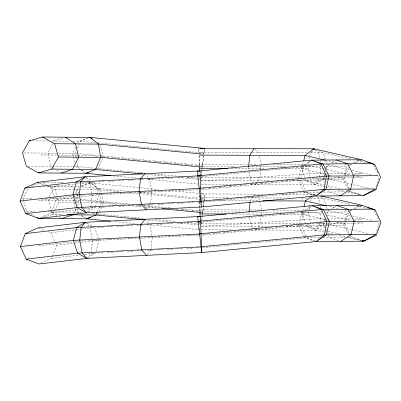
<?xml version="1.0" encoding="UTF-8"?>
<svg xmlns="http://www.w3.org/2000/svg" width="401" height="401" viewBox="0 0 401 401"><rect width="100%" height="100%" fill="white"/><g stroke="black" fill="none" stroke-linecap="round" stroke-linejoin="round"><path stroke-width="0.3" stroke-dasharray="2 1.5" d="M248.59 167.347L248.951 170.971M249.041 212.279L248.861 214.089L249.342 216.51M260.68 169.322L259.848 177.773L257.231 181.889M260.735 168.721L261.151 164.495L259.221 154.821M261.071 214.861L260.244 223.312L257.627 227.427M261.126 214.254L261.542 210.029M325.687 187.026L315.376 184.666L310.66 180.846L308.249 168.756L308.955 161.513M309.191 159.102L309.372 157.287M324.259 232.149L315.767 230.204L311.051 226.385L308.64 214.294L309.762 202.826M320.93 164.696L319.627 177.979L315.376 184.666L250.008 184.445M321.321 210.234L320.018 223.512L315.767 230.204L249.161 229.979M204.445 148.395L203.813 154.21L201.944 154.029M201.728 193.638L204.836 193.934L204.204 199.743L201.713 199.508M90.781 207.152L92.115 195.071L89.774 182.229L88.596 180.856M91.172 252.69L92.506 240.61L90.165 227.768L94.115 227.567M150.51 204.124L151.844 192.044L149.503 179.202L148.325 177.828M150.901 249.663L152.235 237.582L149.894 224.74M200.966 178.46L201.177 176.615M201.247 176.004L201.733 171.698M201.803 171.082L203.528 156.059M203.603 156.054L202.35 167.122L201.112 167.001M201.362 223.999L202.124 217.237M202.194 216.62L202.405 214.776M202.475 214.159L203.232 207.528M201.783 220.961L203.442 206.51M203.507 205.893L204.134 200.36M203.598 155.463L204.299 149.568M200.911 179.578L201.257 176.61M201.322 176.019L202.144 168.901M203.302 206.931L203.919 201.598M203.989 201.001L204.836 193.934M201.372 224.52L201.713 221.558M301.191 178.896L303.246 166.831L198.48 176.896M301.582 224.435L303.637 212.37L198.876 222.43M298.62 178.916L301.377 166.846M304.399 237.202L298.735 225.663L301.768 212.385L321.552 212.224M324.309 174.49L323.071 179.924L324.419 182.671M325.823 167.854L326.098 166.646L328.655 164.971M324.84 219.427L323.462 225.462L324.81 228.209M305.326 178.525L301.858 168.736L303.442 162.099M305.717 224.064L302.249 214.274L303.978 207.031M324.87 174.976L324.148 177.994L315.376 184.666L306.143 180.831L305.532 179.102M325.587 171.959L326.163 169.548M326.309 168.941L327.321 164.721M305.923 224.64L306.534 226.37L315.767 230.204L324.539 223.527L325.261 220.515M326.845 213.878L327.712 210.259L350.093 215.387M95.378 206.946L98.501 194.751L56.17 199.723L52.611 209.302M348.243 188.691L343.281 179.758L344.439 175.718M344.604 175.142L347.086 166.475L348.664 165.598M348.634 234.229L343.672 225.297L347.482 212.014L349.582 210.846M376.048 186.63L379.025 176.229M375.777 234.475L379.416 221.768M349.231 188.686L344.449 178.495L348.965 166.164M350.153 235.352L344.84 224.034L345.913 221.096M346.128 220.51L349.356 211.703M40.962 217.437L51.353 212.68L51.769 211.553M40.807 263.226L51.744 258.219L52.165 257.091M52.371 256.53L56.561 245.262L55.057 241.983M76.085 151.618L75.348 153.347L75.864 156.365M77.563 148.164L80.511 141.252L87.819 138.32M76.36 202.505L75.744 198.886L77.709 194.274M77.954 193.703L78.691 191.974M97.393 211.543L101.077 202.901L99.643 194.455M52.566 143.779L47.98 153.122L51.012 166.4L52.04 167.067M49.183 197.011L54.31 186.57L58.882 185.041M75.674 147.282L72.706 153.327L73.398 156.345M77.563 143.433L78.641 141.237L87.212 138.37M74.175 196.665L75.258 194.465M75.528 193.919L79.032 186.776L74.706 186.736M73.599 213.708L76.03 208.766M77.649 205.467L78.997 202.721L75.964 189.437L67.784 184.089M97.664 168.926L102.791 158.485M97.789 215.011L103.724 202.921L100.691 189.643L90.461 182.956L80.571 182.871M28.26 212.61L26.682 211.733L22.872 198.45L28.416 188.465M43.403 217.116L52.075 214.635L54.115 210.956M54.406 210.43L58.782 202.55L54.977 189.267L49.193 186.059M255.597 184.46L256.906 182.405M250.164 200.811L253.106 196.179M253.432 195.668L254.414 194.124L255.357 194.886M257.297 227.943L255.988 229.999L255.046 229.237M309.547 155.478L312.489 150.846M309.938 201.016L313.211 195.868M313.537 195.357L314.194 194.325L316.013 194.746M86.395 212.846L90.716 207.753L95.232 207.528L87.954 211.903M86.786 258.384L91.107 253.292L94.496 253.121M146.911 208.891L150.445 204.726M147.302 254.429L150.836 250.264M306.494 164.235L310.67 160.896M306.419 210.144L311.066 206.435M312.73 195.437L314.194 194.325L315.923 195.046M304.444 164.836L311.602 160.154M331.727 162.966L335.817 160.29M304.835 210.375L311.993 205.693M329.562 210.174L326.494 212.184L347.482 212.014M332.118 208.505L336.72 205.492M87.829 257.758L95.623 253.066L98.892 240.289L81.102 242.379M349.191 165.307L350.77 164.435M353.396 162.976L359.181 159.768M350.108 210.555L351.161 209.974M353.792 208.515L359.577 205.307M349.722 165.327L351.903 164.315M355.176 162.801L358.99 161.032M350.118 210.866L351.752 210.109M355.02 208.59L359.381 206.57M53.914 141.032L63.629 137.784M81.318 186.009L90.461 182.956L158.215 189.457M33.629 185.207L42.882 182.56L63.884 182.736M314.98 181.077L324.815 179.483M325.432 179.382L327.276 179.082M327.893 178.986L340.8 176.891M353.707 174.801L362.314 173.402L353.652 173.402M315.371 226.615L325.211 225.021M325.823 224.921L327.667 224.62M330.128 224.224L343.647 222.034M354.098 220.339L362.704 218.941L352.805 218.941M47.589 186.109L50.411 187.152L74.511 184.325M76.982 184.034L80.691 183.598M81.313 183.523L94.29 181.999L98.31 194.169M38.11 200.39L83.874 195.011M51.353 212.68L78.546 209.487M84.105 208.831L95.232 207.528M47.985 231.643L50.802 232.69L76.14 229.713M76.756 229.643L94.681 227.537L98.511 239.126M38.501 245.928L72.516 241.928M74.992 241.638L83.649 240.62M56.561 245.262L80.486 242.45M51.744 258.219L78.937 255.026M84.501 254.369L95.007 253.136M203.011 188.721L205.497 188.48M208.605 188.184L211.091 187.944M213.578 187.708L216.064 187.468M218.55 187.227L221.036 186.991M224.149 186.691L226.635 186.45M229.121 186.214L231.608 185.974M234.715 185.678L237.202 185.437M239.688 185.197L242.174 184.961M244.66 184.721L247.146 184.48M250.254 184.184L252.74 183.944M255.226 183.703L257.713 183.468M260.199 183.227L263.307 182.931M265.793 182.691L268.279 182.45M270.765 182.214L273.251 181.974M276.359 181.673L278.845 181.437M281.332 181.197L283.818 180.956M286.304 180.721L289.412 180.42M291.898 180.184L294.384 179.944M296.87 179.703L299.357 179.468M302.464 179.167L304.95 178.926M307.437 178.691L309.923 178.45M312.409 178.214L361.236 177.708M201.803 189.633L300.986 180.104L305.903 191.623M202.009 202.204L306.148 192.199L314.584 195.578M202.781 234.319L205.267 234.079M207.758 233.843L210.244 233.603M212.73 233.362L215.838 233.066M218.324 232.826L220.811 232.585M223.297 232.349L226.405 232.049M227.026 231.989L231.377 231.572M233.863 231.332L236.349 231.096M238.836 230.856L241.943 230.555M242.565 230.495L246.916 230.079M249.402 229.838L251.888 229.603M254.996 229.302L257.482 229.066M258.104 229.006L262.454 228.585M265.562 228.289L268.048 228.049M270.535 227.808L273.021 227.573M275.507 227.332L277.993 227.091M281.101 226.796L283.587 226.555M286.073 226.319L288.56 226.079M291.046 225.838L294.154 225.542M296.64 225.302L299.126 225.061M301.617 224.826L304.103 224.585M307.211 224.289L309.697 224.049M312.184 223.808L361.627 223.247M202.194 235.166L301.377 225.643L306.294 237.161M202.405 247.738L306.539 237.738L314.975 241.116M201.217 180.991L314.675 173.402L326.429 173.402M201.608 226.53L315.066 218.941L352.188 218.941M89.774 182.229L94.29 181.999M98.631 181.778L104.836 181.463M108.556 181.277L114.761 180.961M118.485 180.771L124.686 180.46M128.41 180.27L134.611 179.954M138.335 179.768L140.816 179.643M141.438 179.608L144.54 179.453M147.638 179.297L154.445 178.951M158.154 178.761L164.34 178.45M167.433 178.29L174.229 177.949M177.322 177.788L184.124 177.448M187.217 177.287L194.014 176.941M198.345 176.726L199.578 176.661M90.105 194.57L91.979 194.475M100.1 194.064L101.974 193.969M110.095 193.558L111.343 193.498M120.089 193.051L121.338 192.991M129.458 192.575L131.333 192.48M140.079 192.039L141.327 191.974M149.448 191.563L151.322 191.467M159.443 191.056L161.317 190.961M170.686 190.485L169.438 190.55L199.242 193.397M179.432 190.044L180.681 189.979M189.427 189.538L190.675 189.472M92.115 195.071L139.438 192.675M140.059 192.645L198.194 189.698M98.952 207.337L105.157 207.021M108.882 206.836L115.082 206.52M118.806 206.33L125.007 206.019M128.109 205.858L134.936 205.512M138.034 205.357L141.137 205.197M143.618 205.071L144.861 205.011M147.964 204.851L154.771 204.51M157.864 204.35L164.666 204.009M167.753 203.848L174.555 203.502M177.648 203.347L184.45 203.001M188.159 202.816L194.34 202.5M198.049 202.315L199.904 202.219M97.784 227.382L103.984 227.066M107.087 226.906L113.914 226.56M117.012 226.405L123.839 226.059M126.942 225.903L133.764 225.557M136.866 225.397L143.688 225.051M146.791 224.896L153.603 224.55M156.696 224.395L163.493 224.049M167.202 223.858L173.387 223.547M177.097 223.357L183.277 223.046M186.986 222.856L193.172 222.545M196.264 222.39L199.974 222.199M88.621 240.204L90.496 240.109M98.616 239.698L100.491 239.603M108.611 239.191L110.486 239.096M118.606 238.685L120.48 238.59M128.601 238.179L130.475 238.084M148.591 237.166L149.839 237.101M158.585 236.66L159.834 236.595M168.58 236.154L169.829 236.089M177.949 235.678L179.823 235.582M187.944 235.171L189.818 235.076M197.939 234.665L199.187 234.6M92.506 240.61L139.829 238.214M140.45 238.179L199.207 235.202M97.483 252.971L104.31 252.625M107.408 252.465L114.235 252.119M117.338 251.963L124.16 251.617M127.262 251.462L134.084 251.116M137.187 250.956L142.149 250.705M147.112 250.455L153.929 250.109M157.638 249.918L163.202 249.638M166.911 249.452L173.092 249.136M176.801 248.951L182.986 248.635M186.696 248.445L192.876 248.134M196.585 247.943L200.294 247.758M301.998 166.841L321.161 166.686M326.098 166.646L347.086 166.475M343.281 179.758L298.344 180.124L304.008 191.663M318.504 192.099L304.279 192.214L315.136 195.838M323.447 192.059L345.055 191.884M348.138 191.858L349.993 191.843L360.98 194.986M298.735 225.663L327.747 225.427M328.359 225.422L343.672 225.297M319.512 237.633L304.67 237.753L316.098 241.567M323.221 237.603L345.446 237.422M348.534 237.397L350.384 237.382L361.371 240.52M327.046 173.402L351.176 173.402M251.888 152.38L198.961 152.2L198.791 148.941M252.51 152.38L307.306 152.57M310.419 152.58L323.036 152.626L350.394 158.891M199.122 155.824L199.503 164.285L256.79 164.48M272.981 164.535L305.983 164.646M199.553 166.335L235.186 166.455M252.069 166.515L285.201 166.626M301.457 166.681L314.59 166.726L326.113 169.367M230.926 168.495L263.988 168.605M280.75 168.666L308.249 168.756M200.695 177.568L301.572 177.914M312.153 177.949L324.148 177.994L327.186 178.691M200.771 180.47L269.512 180.706M286.274 180.766L310.66 180.846M201.583 184.28L233.868 184.39M201.638 193.944L265.001 194.159M281.813 194.214L314.194 194.325L315.136 195.092M201.843 197.748L227.994 197.833M244.805 197.893L284.033 198.029M301.472 198.084L307.076 198.104M310.189 198.114L323.427 198.159L351.391 204.57M213.828 200.685L258.234 200.841M199.242 195.563L199.893 209.818L249.713 209.989M250.334 209.994L259.673 210.024M272.75 210.069L305.752 210.184M324.805 210.249L327.712 210.259M199.944 211.873L239.958 212.009M251.833 212.049L284.344 212.159M301.226 212.219L314.98 212.264L322.259 213.933M231.943 214.034L263.758 214.144M279.898 214.199L308.64 214.294M201.708 223.111L300.715 223.447M317.527 223.507L324.539 223.527M201.788 226.014L269.903 226.244M286.043 226.299L311.051 226.385M201.352 229.813L233.016 229.923M32.281 140.851L47.734 140.982M52.06 141.017L69.368 141.157M73.077 141.187L80.511 141.252L95.463 142.686M23.724 152.921L75.348 153.347L99.643 155.678M40.436 154.961L77.373 155.267M78 155.272L88.019 155.357L98.586 156.37M28.145 166.209L52.25 166.41M52.867 166.415L72.651 166.58M73.268 166.585L77.609 166.621L95.052 168.295M31.438 186.38L33.91 186.4M43.183 186.475L74.09 186.731M54.977 189.267L74.726 189.427M75.964 189.437L79.052 189.467M79.669 189.472L100.691 189.643M22.872 198.45L32.822 198.53M45.884 198.64L73.097 198.861L76.13 212.144L77.664 213.147M40.827 200.5L74.01 200.776M74.636 200.781L88.41 200.891L126.325 204.535M58.782 202.55L75.934 202.695M76.546 202.7L103.724 202.921M26.682 211.733L34.717 211.798M48.315 211.913L78 212.159L81.739 212.515M52.075 214.635L63.183 214.725M97.954 142.926L203.868 153.092M100.27 155.738L202.43 165.548M101.072 156.611L104.18 156.906M106.666 157.147L109.152 157.382M111.638 157.623L114.746 157.919M117.232 158.159L119.719 158.4M122.205 158.636L124.691 158.876M127.799 159.172L130.285 159.413M132.771 159.653L135.257 159.889M137.744 160.129L140.851 160.425M143.342 160.666L145.829 160.906M148.315 161.142L150.801 161.382M153.909 161.678L156.395 161.919M158.881 162.159L161.367 162.395M164.475 162.696L166.961 162.931M169.448 163.172L171.934 163.413M174.42 163.648L176.906 163.889M180.014 164.184L182.5 164.425M184.986 164.666L187.473 164.901M190.58 165.202L193.066 165.438M195.553 165.678L198.039 165.919M201.147 166.215L202.39 166.335M95.679 168.355L143.648 172.961M153.618 173.914L176.671 176.129M187.262 177.147L197.232 178.104M197.853 178.164L199.723 178.34M147.282 174.43L168.485 176.465M178.465 177.422L199.663 179.458M113.318 175.919L137.558 178.244M148.124 179.262L197.853 184.034M128.876 191.392L80.902 186.791L90.461 182.956L98.821 189.628L119.398 191.603M140.089 192.47L199.277 198.154M201.768 198.39L204.259 198.63M129.378 192.56L138.731 193.457M139.353 193.518L199.217 199.267M75.744 198.886L79.478 199.242M80.105 199.302L129.312 204.029M139.282 204.986L141.152 205.162M143.643 205.402L171.052 208.034M181.643 209.051L202.821 211.086M136.275 205.487L141.247 205.964M144.355 206.264L162.38 207.994M176.054 209.307L178.54 209.548M181.026 209.783L183.513 210.024M186.62 210.319L188.485 210.5M191.593 210.796L194.079 211.036M196.565 211.277L199.051 211.512M201.538 211.753L202.781 211.873M101.077 202.901L117.819 204.51M128.355 205.518L142.611 206.886M145.092 207.127L159.352 208.495M201.502 212.54L202.746 212.66M92.33 213.532L95.448 213.833M96.07 213.893L144.666 218.555M155.257 219.573L175.813 221.547M187.031 222.625L197.623 223.643M198.244 223.698L200.114 223.878M148.3 220.024L169.503 222.059M180.104 223.076L200.059 224.996M114.952 221.578L136.084 223.603M146.651 224.62L198.244 229.572M357.08 160.425L366.81 162.656M328.614 160.866L337.687 162.946M344.339 164.47L347.366 165.162M327.923 164.856L349.101 169.708M352.123 170.405L372.088 174.976M326.72 169.508L350.374 174.926M357.045 176.455L362.504 177.708M301.858 168.736L324.369 173.894M324.975 174.034L327.411 174.59M329.843 175.147L331.061 175.427M337.752 176.961L344.449 178.495M329.617 179.247L369.747 188.44M306.143 180.831L323.682 184.851M327.913 185.818L339.406 188.455M346.058 189.979L347.271 190.254M326.294 187.167L331.752 188.42M338.424 189.949L345.096 191.477M347.522 192.034L360.258 194.951M357.471 205.964L359.296 206.38M359.903 206.52L367.201 208.194M329.612 206.545L338.078 208.485M344.735 210.009L347.757 210.7M352.514 215.939L372.479 220.515M327.111 215.046L351.371 220.605M357.436 221.994L362.895 223.247M302.249 214.274L324.76 219.432M325.371 219.573L327.802 220.129M328.409 220.269L332.063 221.106M336.319 222.079L344.84 224.034M329.401 224.645L351.291 229.658M351.898 229.798L368.313 233.562M306.534 226.37L324.073 230.39M324.68 230.525L340.404 234.129M327.898 232.981L332.75 234.094M339.421 235.623L346.093 237.151M346.7 237.292L361.256 240.625M338.148 195.066L329.005 192.014L327.116 188.169M338.539 240.605L329.396 237.552L327.236 233.156M350.294 190.946L361.597 195.031M350.685 236.485L361.421 240.364M38.571 182.756L44.772 185.061M38.401 228.084L45.163 230.6M317.838 150.465L323.036 152.626L326.91 163.568M320.539 196.961L323.427 198.159L325.672 204.495M42.882 182.56L46.561 184.6M30.887 214.064L34.571 216.104M86.15 177.362L91.578 180.455M87.082 223.212L91.969 225.994M98.25 142.766L99.273 143.438M75.739 166.605L78.295 168.275M80.852 169.949L84.431 172.29M52.551 167.402L54.085 168.405M56.641 170.079L60.22 172.42M81.248 215.487L85.338 218.164M57.032 215.618L51.408 211.939L48.371 198.66M59.077 216.956L60.611 217.959M79.929 168.475L77.609 166.621L76.892 162.395M81.789 169.959L85.037 172.55M78.932 212.901L78 212.159L77.488 209.142M82.18 215.492L85.428 218.089M315.216 149.934L318.514 152.606L319.602 158.049M317.492 197.001L318.905 198.144L319.993 203.588M254.966 149.347L258.735 152.405L259.101 154.215M253.242 182.55L250.886 180.64L249.071 171.578M257.242 196.415L259.126 197.944L259.612 200.36M254.575 228.856L251.277 226.179L249.467 217.111M144.791 173.718L147.934 177.372M145.182 219.252L148.325 222.911M85.067 176.746L88.205 180.4M85.458 222.279L88.596 225.938M373.356 165.147L378.023 173.553M373.747 210.685L379.582 221.192M349.411 190.791L349.993 191.843M349.802 236.329L350.384 237.382M325.888 230.41L326.97 232.605M50.411 187.152L54.416 195.899M54.666 196.445L56.17 199.723M50.802 232.69L54.807 241.437M326.484 206.801L327.101 208.53M100.571 145.312L103.192 156.781M73.533 156.946L74.912 162.981M320.204 161.072L320.444 162.28M320.594 206.61L320.835 207.818M259.733 200.966L261.422 209.427M98.821 189.628L99.538 193.853M75.964 156.966L76.375 159.382M199.503 164.285L199.578 166.094M199.056 155.703L199.498 165.969M199.893 209.818L199.969 211.633M199.472 201.848L199.888 211.507M198.791 149.007L198.936 152.661M199.227 195.763L199.422 200.64"/><path stroke-width="0.6" d="M248.645 166.741L249.768 155.272L254.023 148.586M249.096 211.678L250.044 202.019M303.732 160.891L305.031 155.463L313.803 148.791L361.717 159.768L374.714 164.465L380.559 176.916L375.827 189.833L363.291 195.643L315.707 196.029L201.337 207.016L86.395 212.846L38.777 218.44L25.809 213.623L20.05 201.056L24.867 188.094L37.443 182.34L85.067 176.746L200.004 170.916L201.337 207.016L197.232 171.142L311.602 160.154L359.181 159.768M304.123 206.43L305.422 201.001L311.757 196.179M20.441 246.59L25.258 233.633L37.834 227.878L85.458 222.279L200.395 216.455L201.728 252.555L86.786 258.384L39.168 263.978L26.2 259.161L20.441 246.59L73.353 240.374L201.066 233.903M97.147 212.119L95.919 214.996L86.36 218.831L38.777 218.44L37.198 217.563M204.445 148.395L90.07 137.418L42.486 137.022L29.193 140.826L22.481 152.911L26.291 166.194L38.386 172.901L85.964 173.292L110.831 175.678M38.386 172.901L51.684 169.097L58.391 157.012L54.586 143.728L42.486 137.022M313.146 149.819L313.803 148.791L314.955 149.267M144.791 173.718L140.475 178.806L139.077 191.488L141.418 204.33L146.124 209.818M145.182 219.252L140.866 224.344L139.468 237.026L141.809 249.868L146.515 255.352M340.825 241.367L351.05 234.675L354.083 221.397L348.148 209.307L336.72 205.492M363.291 195.643L375.386 188.941L324.063 189.357L200.706 201.207M375.251 234.77L363.682 241.181L316.098 241.567L201.728 252.555L197.623 216.68L311.993 205.693L359.577 205.307M359.537 160.781L361.717 159.768M359.928 206.315L362.108 205.307L375.105 210.004L380.95 222.455L376.218 235.372L363.682 241.181L361.862 240.765M88.927 137.799L90.07 137.418L92.115 138.756M61.243 173.092L72.671 169.272L78.606 157.182L75.573 143.904L65.343 137.212M88.821 172.34L85.964 173.292L95.528 169.458L142.295 173.949M61.634 218.625L73.062 214.811M90.932 217.302L86.36 218.831L110.601 221.157M38.777 218.44L40.511 217.944M24.867 188.094L76.23 182.064L200.199 175.778M20.05 201.056L72.962 194.836L200.675 188.365M25.809 213.623L77.172 207.588L201.142 201.302M25.258 233.633L76.621 227.598L200.595 221.317M26.2 259.161L77.563 253.126L201.538 246.841M197.803 175.839L321.161 163.989L372.479 163.573L367.276 162.084M199.242 188.29L326.324 176.084L377.948 175.663M198.194 221.372L321.552 209.522L372.875 209.106L367.667 207.623M199.638 233.828L326.715 221.618L378.338 221.202M201.101 246.74L324.454 234.891L375.777 234.475M199.387 148.4L313.803 148.791M199.031 155.102L305.031 155.463L325.592 160.174M199.553 167.177L199.603 168.385L227.793 168.48M262.58 200.856L305.422 201.001L326.589 205.853M199.914 212.114L199.994 213.923L226.309 214.014M29.193 140.826L30.426 140.836M54.586 143.728L98.425 144.089L201.322 153.969M58.391 157.012L100.686 157.362L200.49 166.946M51.684 169.097L95.528 169.458L100.686 157.362L98.425 144.089L90.07 137.418M66.887 214.756L95.919 214.996L143.312 219.547M161.829 208.731L200.886 212.48M372.89 164.049L374.714 164.465M320.865 195.853L362.108 205.307M372.674 209.447L375.105 210.004M362.524 240.851L363.682 241.181L362.554 240.775M336.329 159.954L347.757 163.773L353.692 175.859L350.659 189.142L340.434 195.828L339.291 195.447M37.443 182.34L38.571 182.756M198.946 228.64L199.086 229.873M199.603 168.385L199.708 170.801M199.994 213.923L200.129 216.946M80.746 181.833L79.348 194.515L81.689 207.362L86.395 212.846L77.172 207.588L72.962 194.836L76.23 182.064L85.067 176.746L80.746 181.833M81.137 227.372L79.739 240.054L82.08 252.896L86.786 258.384L77.563 253.126L73.353 240.374L76.621 227.598L85.458 222.279L81.137 227.372M326.324 176.084L324.063 189.357L315.707 196.029L325.933 189.342L328.965 176.059L323.031 163.974L311.602 160.154L321.161 163.989L326.324 176.084M326.715 221.618L324.454 234.891L316.098 241.567L326.324 234.876L329.356 221.598L323.422 209.507L311.993 205.693L321.552 209.522L326.715 221.618"/></g></svg>
